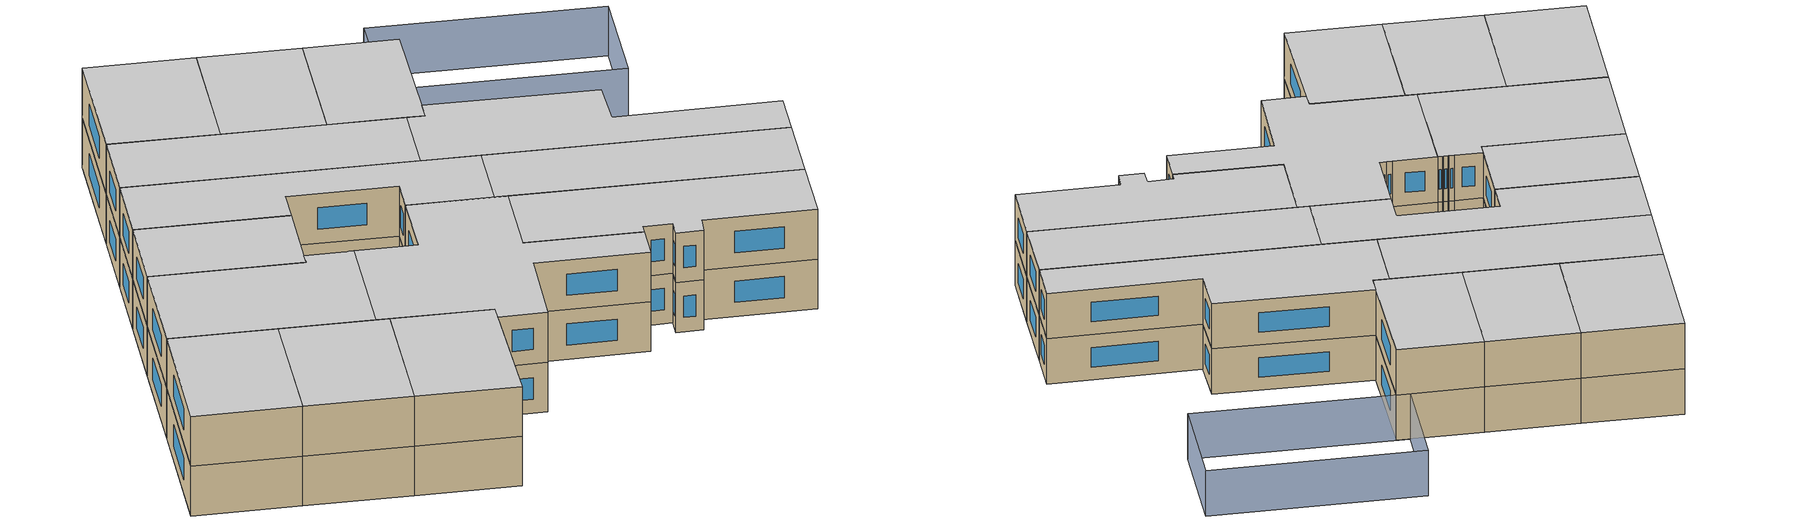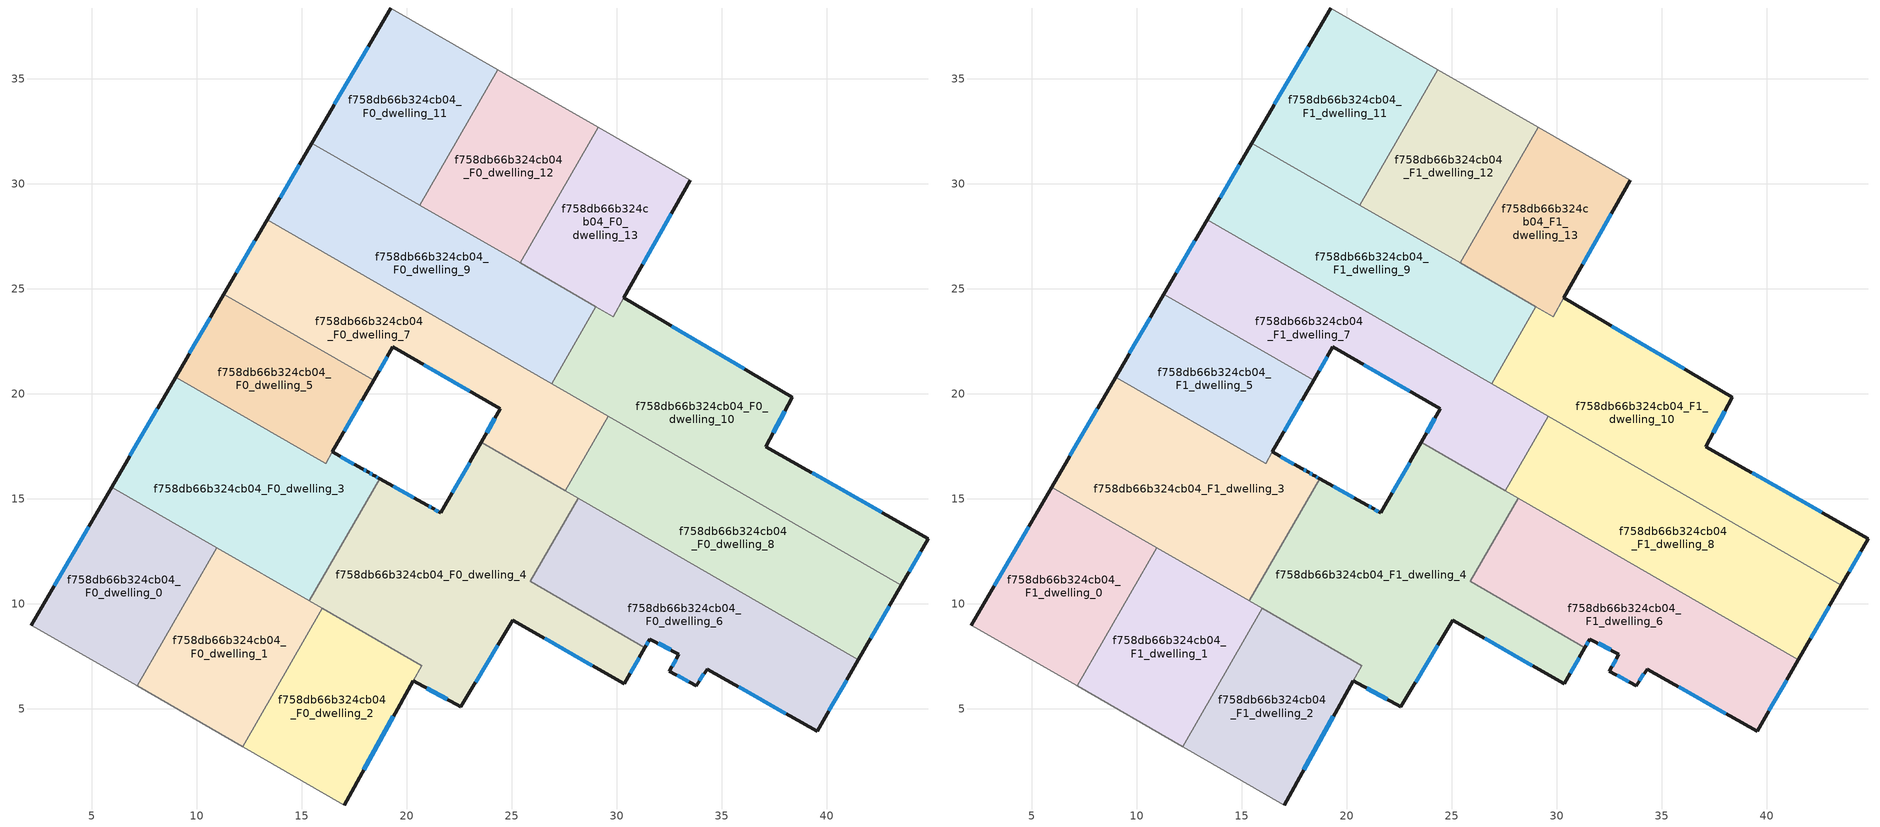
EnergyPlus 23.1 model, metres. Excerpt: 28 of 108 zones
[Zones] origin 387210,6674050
f758db66b324cb04_F0_dwelling_0
 floor ground (EU_floor_Construction): 10.96,12.68 7.16,6.1 2.13,9 5.95,15.56 z0
 wall outside (EU_wall_Construction): 5.95,15.56 2.13,9 z0:3
 wall to f758db66b324cb04_F0_dwelling_1 (EU_wall_Construction): 7.16,6.1 10.96,12.68 z0:3
 wall adiabatic (EU_wall_Construction): 2.13,9 7.16,6.1 z0:3
 wall to f758db66b324cb04_F0_dwelling_3 (EU_wall_Construction): 10.96,12.68 5.95,15.56 z0:3
 window (EU_Window_Construction): 4.86,13.69 3.22,10.87 z0.86:2.14
f758db66b324cb04_F0_dwelling_1
 floor ground (EU_floor_Construction): 15.97,9.79 12.19,3.21 7.16,6.1 10.96,12.68 z0
 wall to f758db66b324cb04_F0_dwelling_2 (EU_wall_Construction): 12.19,3.21 15.97,9.79 z0:3
 wall adiabatic (EU_wall_Construction): 7.16,6.1 12.19,3.21 z0:3
 wall to f758db66b324cb04_F0_dwelling_4 (EU_wall_Construction): 15.97,9.79 15.36,10.14 z0:3
 wall to f758db66b324cb04_F0_dwelling_3 (EU_wall_Construction): 15.36,10.14 10.96,12.68 z0:3
f758db66b324cb04_F0_dwelling_10
 floor ground (EU_floor_Construction): 38.35,19.84 37.09,17.49 44.82,13.11 43.55,10.9 26.9,20.49 29.01,24.15 29.83,23.68 30.33,24.57 z0
 wall outside (EU_wall_Construction): 43.55,10.9 44.82,13.11 37.09,17.49 38.35,19.84 30.33,24.57 z0:3
 wall to f758db66b324cb04_F0_dwelling_9 (EU_wall_Construction): 29.01,24.15 26.9,20.49 z0:3
 wall to f758db66b324cb04_F0_dwelling_13 (EU_wall_Construction): 30.33,24.57 29.83,23.68 29.01,24.15 z0:3
 wall to f758db66b324cb04_F0_dwelling_8 (EU_wall_Construction): 29.6,18.94 43.55,10.9 z0:3
 wall to f758db66b324cb04_F0_dwelling_7 (EU_wall_Construction): 26.9,20.49 29.6,18.94 z0:3
 window (EU_Window_Construction): 36.06,21.19 32.62,23.22 / 37.45,18.16 37.99,19.17 / 42.61,14.36 39.3,16.24 / 43.92,11.53 44.46,12.47 z0.86:2.14
f758db66b324cb04_F0_dwelling_11
 floor ground (EU_floor_Construction): 24.34,35.43 20.62,28.98 15.49,31.94 19.23,38.37 z0
 wall outside (EU_wall_Construction): 19.23,38.37 15.49,31.94 z0:3
 wall to f758db66b324cb04_F0_dwelling_12 (EU_wall_Construction): 20.62,28.98 24.34,35.43 z0:3
 wall adiabatic (EU_wall_Construction): 24.34,35.43 19.23,38.37 z0:3
 wall to f758db66b324cb04_F0_dwelling_9 (EU_wall_Construction): 15.49,31.94 20.62,28.98 z0:3
 window (EU_Window_Construction): 18.16,36.53 16.56,33.78 z0.86:2.14
f758db66b324cb04_F0_dwelling_12
 floor ground (EU_floor_Construction): 29.11,32.69 25.4,26.24 20.62,28.98 24.34,35.43 z0
 wall adiabatic (EU_wall_Construction): 29.11,32.69 24.34,35.43 z0:3
 wall to f758db66b324cb04_F0_dwelling_13 (EU_wall_Construction): 25.4,26.24 29.11,32.69 z0:3
 wall to f758db66b324cb04_F0_dwelling_9 (EU_wall_Construction): 20.62,28.98 25.4,26.24 z0:3
f758db66b324cb04_F0_dwelling_13
 floor ground (EU_floor_Construction): 33.49,30.17 30.33,24.57 29.83,23.68 25.4,26.24 29.11,32.69 z0
 wall outside (EU_wall_Construction): 30.34,24.58 33.49,30.17 z0:3
 wall adiabatic (EU_wall_Construction): 33.49,30.17 29.11,32.69 z0:3
 wall to f758db66b324cb04_F0_dwelling_9 (EU_wall_Construction): 25.4,26.23 29.01,24.15 z0:3
 window (EU_Window_Construction): 31.24,26.18 32.59,28.57 z0.86:2.14
f758db66b324cb04_F0_dwelling_2
 floor ground (EU_floor_Construction): 20.71,7.06 17.03,0.43 12.19,3.21 15.97,9.79 z0
 wall outside (EU_wall_Construction): 17.03,0.43 20.31,6.34 z0:3
 wall adiabatic (EU_wall_Construction): 12.19,3.21 17.03,0.43 z0:3
 wall to f758db66b324cb04_F0_dwelling_4 (EU_wall_Construction): 20.31,6.34 20.71,7.06 15.97,9.79 z0:3
 window (EU_Window_Construction): 17.96,2.12 19.37,4.65 z0.86:2.14
f758db66b324cb04_F0_dwelling_3
 floor ground (EU_floor_Construction): 16.46,17.24 17.89,16.43 18.15,16.29 18.16,16.28 18.19,16.27 18.42,16.14 18.49,16.09 18.68,15.99 18.72,15.96 15.36,10.14 5.95,15.56 9,20.8 16.14,16.68 z0
 wall outside (EU_wall_Construction): 18.72,15.96 18.68,15.99 18.49,16.09 18.42,16.14 18.19,16.27 18.16,16.28 18.15,16.29 17.89,16.43 16.46,17.24 / 9,20.8 5.95,15.56 z0:3
 wall to f758db66b324cb04_F0_dwelling_4 (EU_wall_Construction): 15.36,10.14 18.72,15.96 z0:3
 wall to f758db66b324cb04_F0_dwelling_5 (EU_wall_Construction): 16.13,16.69 9,20.8 / 16.46,17.24 16.14,16.68 z0:3
 window (EU_Window_Construction): 18.07,16.33 17.96,16.39 / 18.35,16.17 18.25,16.23 / 18.62,16.02 18.54,16.06 / 8.13,19.3 6.82,17.06 / 17.48,16.66 16.87,17.01 z0.86:2.14
f758db66b324cb04_F0_dwelling_4
 floor ground (EU_floor_Construction): 28.16,15.03 25.88,11.07 31.34,7.92 30.36,6.2 25.04,9.22 22.58,5.1 20.31,6.34 20.71,7.06 15.36,10.14 18.72,15.96 20.97,14.7 21.23,14.55 21.62,14.33 23.55,17.69 z0
 wall outside (EU_wall_Construction): 23.55,17.69 21.62,14.33 21.23,14.55 20.97,14.7 18.72,15.96 / 20.31,6.34 22.58,5.1 25.04,9.22 30.36,6.2 31.34,7.92 z0:3
 wall to f758db66b324cb04_F0_dwelling_6 (EU_wall_Construction): 31.34,7.92 25.88,11.07 28.16,15.03 z0:3
 wall to f758db66b324cb04_F0_dwelling_7 (EU_wall_Construction): 27.55,15.39 23.55,17.69 z0:3
 wall to f758db66b324cb04_F0_dwelling_8 (EU_wall_Construction): 28.16,15.03 27.55,15.39 z0:3
 window (EU_Window_Construction): 20.33,15.06 19.36,15.6 / 21.16,14.59 21.05,14.66 / 21.51,14.39 21.34,14.49 / 23,16.73 22.17,15.29 / 30.64,6.69 31.06,7.43 / 26.56,8.36 28.84,7.06 / 23.28,6.27 24.34,8.04 / 20.96,5.99 21.93,5.45 z0.86:2.14
f758db66b324cb04_F0_dwelling_5
 floor ground (EU_floor_Construction): 18.43,20.64 16.13,16.69 9,20.8 11.3,24.75 z0
 wall outside (EU_wall_Construction): 11.3,24.75 9,20.8 / 16.46,17.24 18.43,20.64 z0:3
 wall to f758db66b324cb04_F0_dwelling_7 (EU_wall_Construction): 18.43,20.64 11.3,24.75 z0:3
 window (EU_Window_Construction): 10.64,23.62 9.66,21.93 / 17.02,18.21 17.86,19.67 z0.86:2.14
f758db66b324cb04_F0_dwelling_6
 floor ground (EU_floor_Construction): 41.51,7.35 39.54,3.94 34.3,6.9 33.78,6.11 32.5,6.79 32.95,7.61 31.57,8.33 31.34,7.92 25.88,11.07 28.16,15.03 z0
 wall outside (EU_wall_Construction): 31.34,7.92 31.57,8.33 32.95,7.61 32.5,6.79 33.78,6.11 34.3,6.9 39.54,3.94 41.51,7.35 z0:3
 wall to f758db66b324cb04_F0_dwelling_8 (EU_wall_Construction): 41.51,7.35 28.16,15.03 z0:3
 window (EU_Window_Construction): 31.97,8.12 32.56,7.82 / 31.41,8.04 31.51,8.21 / 40.1,4.91 40.94,6.37 / 35.8,6.05 38.04,4.78 / 33.93,6.33 34.15,6.67 / 32.87,6.6 33.42,6.3 / 32.82,7.38 32.63,7.03 z0.86:2.14
f758db66b324cb04_F0_dwelling_7
 floor ground (EU_floor_Construction): 29.6,18.94 27.55,15.39 23.55,17.69 24.46,19.29 19.34,22.23 18.43,20.64 11.3,24.75 13.36,28.29 z0
 wall outside (EU_wall_Construction): 18.43,20.64 19.34,22.23 24.46,19.29 23.55,17.69 / 13.36,28.29 11.3,24.75 z0:3
 wall to f758db66b324cb04_F0_dwelling_8 (EU_wall_Construction): 27.55,15.39 29.6,18.94 z0:3
 wall to f758db66b324cb04_F0_dwelling_9 (EU_wall_Construction): 26.9,20.49 13.36,28.29 z0:3
 window (EU_Window_Construction): 18.69,21.1 19.08,21.78 / 12.77,27.28 11.89,25.76 / 24.2,18.83 23.81,18.15 / 20.81,21.39 23,20.13 z0.86:2.14
f758db66b324cb04_F0_dwelling_8
 floor ground (EU_floor_Construction): 43.55,10.9 41.51,7.35 27.55,15.39 29.6,18.94 z0
 wall outside (EU_wall_Construction): 41.51,7.35 43.55,10.9 z0:3
 window (EU_Window_Construction): 42.09,8.36 42.97,9.88 z0.86:2.14
f758db66b324cb04_F0_dwelling_9
 floor ground (EU_floor_Construction): 29.01,24.15 26.9,20.49 13.36,28.29 15.49,31.94 z0
 wall outside (EU_wall_Construction): 15.49,31.94 13.36,28.29 z0:3
 window (EU_Window_Construction): 14.88,30.9 13.97,29.33 z0.86:2.14
f758db66b324cb04_F1_dwelling_0
 floor to f758db66b324cb04_F0_dwelling_0 (EU_floor_Construction): 10.96,12.68 7.16,6.1 2.13,9 5.95,15.56 z3
 wall outside (EU_wall_Construction): 5.95,15.56 2.13,9 z3:6
 wall to f758db66b324cb04_F1_dwelling_1 (EU_wall_Construction): 7.16,6.1 10.96,12.68 z3:6
 wall adiabatic (EU_wall_Construction): 2.13,9 7.16,6.1 z3:6
 wall to f758db66b324cb04_F1_dwelling_3 (EU_wall_Construction): 10.96,12.68 5.95,15.56 z3:6
 window (EU_Window_Construction): 4.86,13.69 3.22,10.87 z3.86:5.14
 ceiling to f758db66b324cb04_F2_dwelling_0 (EU_floor_Construction): 7.16,6.1 10.96,12.68 5.95,15.56 2.13,9 z6
f758db66b324cb04_F1_dwelling_1
 floor to f758db66b324cb04_F0_dwelling_1 (EU_floor_Construction): 15.97,9.79 12.19,3.21 7.16,6.1 10.96,12.68 z3
 wall to f758db66b324cb04_F1_dwelling_2 (EU_wall_Construction): 12.19,3.21 15.97,9.79 z3:6
 wall adiabatic (EU_wall_Construction): 7.16,6.1 12.19,3.21 z3:6
 wall to f758db66b324cb04_F1_dwelling_4 (EU_wall_Construction): 15.97,9.79 15.36,10.14 z3:6
 wall to f758db66b324cb04_F1_dwelling_3 (EU_wall_Construction): 15.36,10.14 10.96,12.68 z3:6
 ceiling to f758db66b324cb04_F2_dwelling_1 (EU_floor_Construction): 12.19,3.21 15.97,9.79 10.96,12.68 7.16,6.1 z6
f758db66b324cb04_F1_dwelling_10
 floor to f758db66b324cb04_F0_dwelling_10 (EU_floor_Construction): 38.35,19.84 37.09,17.49 44.82,13.11 43.55,10.9 26.9,20.49 29.01,24.15 29.83,23.68 30.33,24.57 z3
 wall outside (EU_wall_Construction): 43.55,10.9 44.82,13.11 37.09,17.49 38.35,19.84 30.33,24.57 z3:6
 wall to f758db66b324cb04_F1_dwelling_9 (EU_wall_Construction): 29.01,24.15 26.9,20.49 z3:6
 wall to f758db66b324cb04_F1_dwelling_13 (EU_wall_Construction): 30.33,24.57 29.83,23.68 29.01,24.15 z3:6
 wall to f758db66b324cb04_F1_dwelling_8 (EU_wall_Construction): 29.6,18.94 43.55,10.9 z3:6
 wall to f758db66b324cb04_F1_dwelling_7 (EU_wall_Construction): 26.9,20.49 29.6,18.94 z3:6
 window (EU_Window_Construction): 36.06,21.19 32.62,23.22 / 37.45,18.16 37.99,19.17 / 42.61,14.36 39.3,16.24 / 43.92,11.53 44.46,12.47 z3.86:5.14
 ceiling to f758db66b324cb04_F2_dwelling_10 (EU_floor_Construction): 43.55,10.9 44.82,13.11 37.09,17.49 38.35,19.84 30.33,24.57 29.83,23.68 29.01,24.15 26.9,20.49 z6
f758db66b324cb04_F1_dwelling_11
 floor to f758db66b324cb04_F0_dwelling_11 (EU_floor_Construction): 24.34,35.43 20.62,28.98 15.49,31.94 19.23,38.37 z3
 wall outside (EU_wall_Construction): 19.23,38.37 15.49,31.94 z3:6
 wall to f758db66b324cb04_F1_dwelling_12 (EU_wall_Construction): 20.62,28.98 24.34,35.43 z3:6
 wall adiabatic (EU_wall_Construction): 24.34,35.43 19.23,38.37 z3:6
 wall to f758db66b324cb04_F1_dwelling_9 (EU_wall_Construction): 15.49,31.94 20.62,28.98 z3:6
 window (EU_Window_Construction): 18.16,36.53 16.56,33.78 z3.86:5.14
 ceiling to f758db66b324cb04_F2_dwelling_11 (EU_floor_Construction): 20.62,28.98 24.34,35.43 19.23,38.37 15.49,31.94 z6
f758db66b324cb04_F1_dwelling_12
 floor to f758db66b324cb04_F0_dwelling_12 (EU_floor_Construction): 29.11,32.69 25.4,26.24 20.62,28.98 24.34,35.43 z3
 wall adiabatic (EU_wall_Construction): 29.11,32.69 24.34,35.43 z3:6
 wall to f758db66b324cb04_F1_dwelling_13 (EU_wall_Construction): 25.4,26.24 29.11,32.69 z3:6
 wall to f758db66b324cb04_F1_dwelling_9 (EU_wall_Construction): 20.62,28.98 25.4,26.24 z3:6
 ceiling to f758db66b324cb04_F2_dwelling_12 (EU_floor_Construction): 25.4,26.24 29.11,32.69 24.34,35.43 20.62,28.98 z6
f758db66b324cb04_F1_dwelling_13
 floor to f758db66b324cb04_F0_dwelling_13 (EU_floor_Construction): 33.49,30.17 30.33,24.57 29.83,23.68 25.4,26.24 29.11,32.69 z3
 wall outside (EU_wall_Construction): 30.34,24.58 33.49,30.17 z3:6
 wall adiabatic (EU_wall_Construction): 33.49,30.17 29.11,32.69 z3:6
 wall to f758db66b324cb04_F1_dwelling_9 (EU_wall_Construction): 25.4,26.23 29.01,24.15 z3:6
 window (EU_Window_Construction): 31.24,26.18 32.59,28.57 z3.86:5.14
 ceiling to f758db66b324cb04_F2_dwelling_13 (EU_floor_Construction): 30.33,24.57 33.49,30.17 29.11,32.69 25.4,26.24 29.83,23.68 z6
f758db66b324cb04_F1_dwelling_2
 floor to f758db66b324cb04_F0_dwelling_2 (EU_floor_Construction): 20.71,7.06 17.03,0.43 12.19,3.21 15.97,9.79 z3
 wall outside (EU_wall_Construction): 17.03,0.43 20.31,6.34 z3:6
 wall adiabatic (EU_wall_Construction): 12.19,3.21 17.03,0.43 z3:6
 wall to f758db66b324cb04_F1_dwelling_4 (EU_wall_Construction): 20.31,6.34 20.71,7.06 15.97,9.79 z3:6
 window (EU_Window_Construction): 17.96,2.12 19.37,4.65 z3.86:5.14
 ceiling to f758db66b324cb04_F2_dwelling_2 (EU_floor_Construction): 17.03,0.43 20.71,7.06 15.97,9.79 12.19,3.21 z6
f758db66b324cb04_F1_dwelling_3
 floor to f758db66b324cb04_F0_dwelling_3 (EU_floor_Construction): 16.46,17.24 17.89,16.43 18.15,16.29 18.16,16.28 18.19,16.27 18.42,16.14 18.49,16.09 18.68,15.99 18.72,15.96 15.36,10.14 5.95,15.56 9,20.8 16.14,16.68 z3
 wall outside (EU_wall_Construction): 18.72,15.96 18.68,15.99 18.49,16.09 18.42,16.14 18.19,16.27 18.16,16.28 18.15,16.29 17.89,16.43 16.46,17.24 / 9,20.8 5.95,15.56 z3:6
 wall to f758db66b324cb04_F1_dwelling_4 (EU_wall_Construction): 15.36,10.14 18.72,15.96 z3:6
 wall to f758db66b324cb04_F1_dwelling_5 (EU_wall_Construction): 16.13,16.69 9,20.8 / 16.46,17.24 16.14,16.68 z3:6
 window (EU_Window_Construction): 18.07,16.33 17.96,16.39 / 18.35,16.17 18.25,16.23 / 18.62,16.02 18.54,16.06 / 8.13,19.3 6.82,17.06 / 17.48,16.66 16.87,17.01 z3.86:5.14
 ceiling to f758db66b324cb04_F2_dwelling_3 (EU_floor_Construction): 15.36,10.14 18.72,15.96 18.68,15.99 18.49,16.09 18.42,16.14 18.19,16.27 18.16,16.28 18.15,16.29 17.89,16.43 16.46,17.24 16.14,16.68 9,20.8 5.95,15.56 z6
f758db66b324cb04_F1_dwelling_4
 floor to f758db66b324cb04_F0_dwelling_4 (EU_floor_Construction): 28.16,15.03 25.88,11.07 31.34,7.92 30.36,6.2 25.04,9.22 22.58,5.1 20.31,6.34 20.71,7.06 15.36,10.14 18.72,15.96 20.97,14.7 21.23,14.55 21.62,14.33 23.55,17.69 z3
 wall outside (EU_wall_Construction): 23.55,17.69 21.62,14.33 21.23,14.55 20.97,14.7 18.72,15.96 / 20.31,6.34 22.58,5.1 25.04,9.22 30.36,6.2 31.34,7.92 z3:6
 wall to f758db66b324cb04_F1_dwelling_6 (EU_wall_Construction): 31.34,7.92 25.88,11.07 28.16,15.03 z3:6
 wall to f758db66b324cb04_F1_dwelling_7 (EU_wall_Construction): 27.55,15.39 23.55,17.69 z3:6
 wall to f758db66b324cb04_F1_dwelling_8 (EU_wall_Construction): 28.16,15.03 27.55,15.39 z3:6
 window (EU_Window_Construction): 20.33,15.06 19.36,15.6 / 21.16,14.59 21.05,14.66 / 21.51,14.39 21.34,14.49 / 23,16.73 22.17,15.29 / 30.64,6.69 31.06,7.43 / 26.56,8.36 28.84,7.06 / 23.28,6.27 24.34,8.04 / 20.96,5.99 21.93,5.45 z3.86:5.14
 ceiling to f758db66b324cb04_F2_dwelling_4 (EU_floor_Construction): 30.36,6.2 31.34,7.92 25.88,11.07 28.16,15.03 23.55,17.69 21.62,14.33 21.23,14.55 20.97,14.7 18.72,15.96 15.36,10.14 20.71,7.06 20.31,6.34 22.58,5.1 25.04,9.22 z6
f758db66b324cb04_F1_dwelling_5
 floor to f758db66b324cb04_F0_dwelling_5 (EU_floor_Construction): 18.43,20.64 16.13,16.69 9,20.8 11.3,24.75 z3
 wall outside (EU_wall_Construction): 11.3,24.75 9,20.8 / 16.46,17.24 18.43,20.64 z3:6
 wall to f758db66b324cb04_F1_dwelling_7 (EU_wall_Construction): 18.43,20.64 11.3,24.75 z3:6
 window (EU_Window_Construction): 10.64,23.62 9.66,21.93 / 17.02,18.21 17.86,19.67 z3.86:5.14
 ceiling to f758db66b324cb04_F2_dwelling_5 (EU_floor_Construction): 16.13,16.69 18.43,20.64 11.3,24.75 9,20.8 z6
f758db66b324cb04_F1_dwelling_6
 floor to f758db66b324cb04_F0_dwelling_6 (EU_floor_Construction): 41.51,7.35 39.54,3.94 34.3,6.9 33.78,6.11 32.5,6.79 32.95,7.61 31.57,8.33 31.34,7.92 25.88,11.07 28.16,15.03 z3
 wall outside (EU_wall_Construction): 31.34,7.92 31.57,8.33 32.95,7.61 32.5,6.79 33.78,6.11 34.3,6.9 39.54,3.94 41.51,7.35 z3:6
 wall to f758db66b324cb04_F1_dwelling_8 (EU_wall_Construction): 41.51,7.35 28.16,15.03 z3:6
 window (EU_Window_Construction): 31.97,8.12 32.56,7.82 / 31.41,8.04 31.51,8.21 / 40.1,4.91 40.94,6.37 / 35.8,6.05 38.04,4.78 / 33.93,6.33 34.15,6.67 / 32.87,6.6 33.42,6.3 / 32.82,7.38 32.63,7.03 z3.86:5.14
 ceiling to f758db66b324cb04_F2_dwelling_6 (EU_floor_Construction): 39.54,3.94 41.51,7.35 28.16,15.03 25.88,11.07 31.34,7.92 31.57,8.33 32.95,7.61 32.5,6.79 33.78,6.11 34.3,6.9 z6
f758db66b324cb04_F1_dwelling_7
 floor to f758db66b324cb04_F0_dwelling_7 (EU_floor_Construction): 29.6,18.94 27.55,15.39 23.55,17.69 24.46,19.29 19.34,22.23 18.43,20.64 11.3,24.75 13.36,28.29 z3
 wall outside (EU_wall_Construction): 18.43,20.64 19.34,22.23 24.46,19.29 23.55,17.69 / 13.36,28.29 11.3,24.75 z3:6
 wall to f758db66b324cb04_F1_dwelling_8 (EU_wall_Construction): 27.55,15.39 29.6,18.94 z3:6
 wall to f758db66b324cb04_F1_dwelling_9 (EU_wall_Construction): 26.9,20.49 13.36,28.29 z3:6
 window (EU_Window_Construction): 18.69,21.1 19.08,21.78 / 12.77,27.28 11.89,25.76 / 24.2,18.83 23.81,18.15 / 20.81,21.39 23,20.13 z3.86:5.14
 ceiling to f758db66b324cb04_F2_dwelling_7 (EU_floor_Construction): 27.55,15.39 29.6,18.94 13.36,28.29 11.3,24.75 18.43,20.64 19.34,22.23 24.46,19.29 23.55,17.69 z6
f758db66b324cb04_F1_dwelling_8
 floor to f758db66b324cb04_F0_dwelling_8 (EU_floor_Construction): 43.55,10.9 41.51,7.35 27.55,15.39 29.6,18.94 z3
 wall outside (EU_wall_Construction): 41.51,7.35 43.55,10.9 z3:6
 window (EU_Window_Construction): 42.09,8.36 42.97,9.88 z3.86:5.14
 ceiling to f758db66b324cb04_F2_dwelling_8 (EU_floor_Construction): 41.51,7.35 43.55,10.9 29.6,18.94 27.55,15.39 z6
f758db66b324cb04_F1_dwelling_9
 floor to f758db66b324cb04_F0_dwelling_9 (EU_floor_Construction): 29.01,24.15 26.9,20.49 13.36,28.29 15.49,31.94 z3
 wall outside (EU_wall_Construction): 15.49,31.94 13.36,28.29 z3:6
 window (EU_Window_Construction): 14.88,30.9 13.97,29.33 z3.86:5.14
 ceiling to f758db66b324cb04_F2_dwelling_9 (EU_floor_Construction): 26.9,20.49 29.01,24.15 15.49,31.94 13.36,28.29 z6
shading: 43.79,24.26 32.8,30.57 / 32.8,30.57 35.83,35.85 / 35.83,35.85 46.82,29.53 / 46.82,29.53 43.79,24.26 z0:3
[Building]
EU S2 Campaign: North Axis=0; Terrain=City; Solar Distribution=FullExterior
[Site:Location]
Helsinki-Vantaa.AP: Latitude=60.317; Longitude=24.963; Time Zone=2; Elevation=54.6
[SizingPeriod:WeatherFileDays]
AnnualSizingPeriod: Begin Month=1; Begin Day of Month=1; End Month=12; End Day of Month=31; Day of Week for Start Day=Monday; Use Weather File Daylight Saving Period=No; Use Weather File Rain and Snow Indicators=No
[MATERIAL]
EU_InternalMass_Material: Roughness=MediumRough; Thickness=0.1; Conductivity=1; Density=1800; Specific Heat=900; Thermal Absorptance=0.9; Solar Absorptance=0.7; Visible Absorptance=0.7
[MATERIAL:NOMASS] Roughness=MediumRough; Thermal Absorptance=0.9; Solar Absorptance=0.7; Visible Absorptance=0.7
Name | Thermal Resistance
EU_wall_NoMass | 1.10183
EU_floor_NoMass | 1.70606
[WINDOWMATERIAL:SIMPLEGLAZINGSYSTEM]
EU_Window_SimpleGlazing: UFactor=3.11035; Solar Heat Gain Coefficient=0.8; Visible Transmittance=0.8
[CONSTRUCTION]
EU_wall_Construction: EU_wall_NoMass
EU_floor_Construction: EU_floor_NoMass
EU_Window_Construction: EU_Window_SimpleGlazing
EU_InternalMass_Construction: EU_InternalMass_Material
[ZONE] Type=1; Multiplier=1; Ceiling Height=autocalculate; Floor Area=autocalculate; Part of Total Floor Area=Yes
Name | Volume
f758db66b324cb04_F0_dwelling_0; f758db66b324cb04_F1_dwelling_0 | 131.943
f758db66b324cb04_F0_dwelling_1; f758db66b324cb04_F1_dwelling_1 | 131.944
f758db66b324cb04_F0_dwelling_10; f758db66b324cb04_F1_dwelling_10 | 225.14
f758db66b324cb04_F0_dwelling_11; f758db66b324cb04_F1_dwelling_11 | 131.93
f758db66b324cb04_F0_dwelling_12; f758db66b324cb04_F1_dwelling_12 | 123
f758db66b324cb04_F0_dwelling_13; f758db66b324cb04_F1_dwelling_13 | 113.638
f758db66b324cb04_F0_dwelling_2; f758db66b324cb04_F1_dwelling_2 | 125.719
f758db66b324cb04_F0_dwelling_3; f758db66b324cb04_F1_dwelling_3 | 202.151
f758db66b324cb04_F0_dwelling_4; f758db66b324cb04_F1_dwelling_4 | 283.129
f758db66b324cb04_F0_dwelling_5; f758db66b324cb04_F1_dwelling_5 | 112.935
f758db66b324cb04_F0_dwelling_6; f758db66b324cb04_F1_dwelling_6 | 199.551
f758db66b324cb04_F0_dwelling_7; f758db66b324cb04_F1_dwelling_7 | 197.902
f758db66b324cb04_F0_dwelling_8; f758db66b324cb04_F1_dwelling_8 | 197.915
f758db66b324cb04_F0_dwelling_9; f758db66b324cb04_F1_dwelling_9 | 197.905
[INTERNALMASS] Construction=EU_InternalMass_Construction
Name | Zone or ZoneList | Surface Area
f758db66b324cb04_F0_dwelling_0_EU_InternalMass | f758db66b324cb04_F0_dwelling_0 | 43.9811
f758db66b324cb04_F0_dwelling_1_EU_InternalMass | f758db66b324cb04_F0_dwelling_1 | 43.9812
f758db66b324cb04_F0_dwelling_2_EU_InternalMass | f758db66b324cb04_F0_dwelling_2 | 41.9057
f758db66b324cb04_F0_dwelling_3_EU_InternalMass | f758db66b324cb04_F0_dwelling_3 | 67.3828
f758db66b324cb04_F0_dwelling_4_EU_InternalMass | f758db66b324cb04_F0_dwelling_4 | 94.3786
f758db66b324cb04_F0_dwelling_5_EU_InternalMass | f758db66b324cb04_F0_dwelling_5 | 37.6555
f758db66b324cb04_F0_dwelling_6_EU_InternalMass | f758db66b324cb04_F0_dwelling_6 | 66.5179
f758db66b324cb04_F0_dwelling_7_EU_InternalMass | f758db66b324cb04_F0_dwelling_7 | 65.9674
f758db66b324cb04_F0_dwelling_8_EU_InternalMass | f758db66b324cb04_F0_dwelling_8 | 65.9716
f758db66b324cb04_F0_dwelling_9_EU_InternalMass | f758db66b324cb04_F0_dwelling_9 | 65.9682
f758db66b324cb04_F0_dwelling_10_EU_InternalMass | f758db66b324cb04_F0_dwelling_10 | 75.047
f758db66b324cb04_F0_dwelling_11_EU_InternalMass | f758db66b324cb04_F0_dwelling_11 | 43.9767
f758db66b324cb04_F0_dwelling_12_EU_InternalMass | f758db66b324cb04_F0_dwelling_12 | 41.0026
f758db66b324cb04_F0_dwelling_13_EU_InternalMass | f758db66b324cb04_F0_dwelling_13 | 37.8789
f758db66b324cb04_F1_dwelling_0_EU_InternalMass | f758db66b324cb04_F1_dwelling_0 | 43.9811
f758db66b324cb04_F1_dwelling_1_EU_InternalMass | f758db66b324cb04_F1_dwelling_1 | 43.9812
f758db66b324cb04_F1_dwelling_2_EU_InternalMass | f758db66b324cb04_F1_dwelling_2 | 41.9057
f758db66b324cb04_F1_dwelling_3_EU_InternalMass | f758db66b324cb04_F1_dwelling_3 | 67.3828
f758db66b324cb04_F1_dwelling_4_EU_InternalMass | f758db66b324cb04_F1_dwelling_4 | 94.3786
f758db66b324cb04_F1_dwelling_5_EU_InternalMass | f758db66b324cb04_F1_dwelling_5 | 37.6555
f758db66b324cb04_F1_dwelling_6_EU_InternalMass | f758db66b324cb04_F1_dwelling_6 | 66.5179
f758db66b324cb04_F1_dwelling_7_EU_InternalMass | f758db66b324cb04_F1_dwelling_7 | 65.9674
f758db66b324cb04_F1_dwelling_8_EU_InternalMass | f758db66b324cb04_F1_dwelling_8 | 65.9716
f758db66b324cb04_F1_dwelling_9_EU_InternalMass | f758db66b324cb04_F1_dwelling_9 | 65.9682
f758db66b324cb04_F1_dwelling_10_EU_InternalMass | f758db66b324cb04_F1_dwelling_10 | 75.047
f758db66b324cb04_F1_dwelling_11_EU_InternalMass | f758db66b324cb04_F1_dwelling_11 | 43.9767
f758db66b324cb04_F1_dwelling_12_EU_InternalMass | f758db66b324cb04_F1_dwelling_12 | 41.0026
f758db66b324cb04_F1_dwelling_13_EU_InternalMass | f758db66b324cb04_F1_dwelling_13 | 37.8789
[OTHEREQUIPMENT] Fuel Type=Electricity; Design Level Calculation Method=Watts/Area; Power per Zone Floor Area=1; Fraction Latent=0; Fraction Radiant=0; Fraction Lost=0; Carbon Dioxide Generation Rate=0; EndUse Subcategory=EU_Step8_InternalGains
Name | Zone or ZoneList or Space or SpaceList | Schedule
EU_Step8_InternalGain_f758db66b324cb04_F0_dwelling_0_f000 | f758db66b324cb04_F0_dwelling_0 | EU_Step8_GainSchedule_f758db66b324cb04_F0_dwelling_0_f000
EU_Step8_InternalGain_f758db66b324cb04_F0_dwelling_1_f000 | f758db66b324cb04_F0_dwelling_1 | EU_Step8_GainSchedule_f758db66b324cb04_F0_dwelling_1_f000
EU_Step8_InternalGain_f758db66b324cb04_F0_dwelling_2_f000 | f758db66b324cb04_F0_dwelling_2 | EU_Step8_GainSchedule_f758db66b324cb04_F0_dwelling_2_f000
EU_Step8_InternalGain_f758db66b324cb04_F0_dwelling_3_f000 | f758db66b324cb04_F0_dwelling_3 | EU_Step8_GainSchedule_f758db66b324cb04_F0_dwelling_3_f000
EU_Step8_InternalGain_f758db66b324cb04_F0_dwelling_4_f000 | f758db66b324cb04_F0_dwelling_4 | EU_Step8_GainSchedule_f758db66b324cb04_F0_dwelling_4_f000
EU_Step8_InternalGain_f758db66b324cb04_F0_dwelling_5_f000 | f758db66b324cb04_F0_dwelling_5 | EU_Step8_GainSchedule_f758db66b324cb04_F0_dwelling_5_f000
EU_Step8_InternalGain_f758db66b324cb04_F0_dwelling_6_f000 | f758db66b324cb04_F0_dwelling_6 | EU_Step8_GainSchedule_f758db66b324cb04_F0_dwelling_6_f000
EU_Step8_InternalGain_f758db66b324cb04_F0_dwelling_7_f000 | f758db66b324cb04_F0_dwelling_7 | EU_Step8_GainSchedule_f758db66b324cb04_F0_dwelling_7_f000
EU_Step8_InternalGain_f758db66b324cb04_F0_dwelling_8_f000 | f758db66b324cb04_F0_dwelling_8 | EU_Step8_GainSchedule_f758db66b324cb04_F0_dwelling_8_f000
EU_Step8_InternalGain_f758db66b324cb04_F0_dwelling_9_f000 | f758db66b324cb04_F0_dwelling_9 | EU_Step8_GainSchedule_f758db66b324cb04_F0_dwelling_9_f000
EU_Step8_InternalGain_f758db66b324cb04_F0_dwelling_10_f000 | f758db66b324cb04_F0_dwelling_10 | EU_Step8_GainSchedule_f758db66b324cb04_F0_dwelling_10_f000
EU_Step8_InternalGain_f758db66b324cb04_F0_dwelling_11_f000 | f758db66b324cb04_F0_dwelling_11 | EU_Step8_GainSchedule_f758db66b324cb04_F0_dwelling_11_f000
EU_Step8_InternalGain_f758db66b324cb04_F0_dwelling_12_f000 | f758db66b324cb04_F0_dwelling_12 | EU_Step8_GainSchedule_f758db66b324cb04_F0_dwelling_12_f000
EU_Step8_InternalGain_f758db66b324cb04_F0_dwelling_13_f000 | f758db66b324cb04_F0_dwelling_13 | EU_Step8_GainSchedule_f758db66b324cb04_F0_dwelling_13_f000
EU_Step8_InternalGain_f758db66b324cb04_F1_dwelling_0_f000 | f758db66b324cb04_F1_dwelling_0 | EU_Step8_GainSchedule_f758db66b324cb04_F1_dwelling_0_f000
EU_Step8_InternalGain_f758db66b324cb04_F1_dwelling_1_f000 | f758db66b324cb04_F1_dwelling_1 | EU_Step8_GainSchedule_f758db66b324cb04_F1_dwelling_1_f000
EU_Step8_InternalGain_f758db66b324cb04_F1_dwelling_2_f000 | f758db66b324cb04_F1_dwelling_2 | EU_Step8_GainSchedule_f758db66b324cb04_F1_dwelling_2_f000
EU_Step8_InternalGain_f758db66b324cb04_F1_dwelling_3_f000 | f758db66b324cb04_F1_dwelling_3 | EU_Step8_GainSchedule_f758db66b324cb04_F1_dwelling_3_f000
EU_Step8_InternalGain_f758db66b324cb04_F1_dwelling_4_f000 | f758db66b324cb04_F1_dwelling_4 | EU_Step8_GainSchedule_f758db66b324cb04_F1_dwelling_4_f000
EU_Step8_InternalGain_f758db66b324cb04_F1_dwelling_5_f000 | f758db66b324cb04_F1_dwelling_5 | EU_Step8_GainSchedule_f758db66b324cb04_F1_dwelling_5_f000
EU_Step8_InternalGain_f758db66b324cb04_F1_dwelling_6_f000 | f758db66b324cb04_F1_dwelling_6 | EU_Step8_GainSchedule_f758db66b324cb04_F1_dwelling_6_f000
EU_Step8_InternalGain_f758db66b324cb04_F1_dwelling_7_f000 | f758db66b324cb04_F1_dwelling_7 | EU_Step8_GainSchedule_f758db66b324cb04_F1_dwelling_7_f000
EU_Step8_InternalGain_f758db66b324cb04_F1_dwelling_8_f000 | f758db66b324cb04_F1_dwelling_8 | EU_Step8_GainSchedule_f758db66b324cb04_F1_dwelling_8_f000
EU_Step8_InternalGain_f758db66b324cb04_F1_dwelling_9_f000 | f758db66b324cb04_F1_dwelling_9 | EU_Step8_GainSchedule_f758db66b324cb04_F1_dwelling_9_f000
EU_Step8_InternalGain_f758db66b324cb04_F1_dwelling_10_f000 | f758db66b324cb04_F1_dwelling_10 | EU_Step8_GainSchedule_f758db66b324cb04_F1_dwelling_10_f000
EU_Step8_InternalGain_f758db66b324cb04_F1_dwelling_11_f000 | f758db66b324cb04_F1_dwelling_11 | EU_Step8_GainSchedule_f758db66b324cb04_F1_dwelling_11_f000
EU_Step8_InternalGain_f758db66b324cb04_F1_dwelling_12_f000 | f758db66b324cb04_F1_dwelling_12 | EU_Step8_GainSchedule_f758db66b324cb04_F1_dwelling_12_f000
EU_Step8_InternalGain_f758db66b324cb04_F1_dwelling_13_f000 | f758db66b324cb04_F1_dwelling_13 | EU_Step8_GainSchedule_f758db66b324cb04_F1_dwelling_13_f000
[ZONEVENTILATION:DESIGNFLOWRATE] Schedule=EU_AlwaysOn; Design Flow Rate Calculation Method=AirChanges/Hour; Air Changes per Hour=0.756316; Ventilation Type=Natural; Fan Pressure Rise=0; Fan Total Efficiency=1; Constant Term Coefficient=1; Temperature Term Coefficient=0; Velocity Term Coefficient=0; Velocity Squared Term Coefficient=0; Minimum Indoor Temperature=-100; Maximum Indoor Temperature=100; Delta Temperature=-100; Minimum Outdoor Temperature=-100; Maximum Outdoor Temperature=100; Maximum Wind Speed=40
Name | Zone or ZoneList or Space or SpaceList
EU_ConstantAir_f758db66b324cb04_F0_dwelling_0 | f758db66b324cb04_F0_dwelling_0
EU_ConstantAir_f758db66b324cb04_F0_dwelling_1 | f758db66b324cb04_F0_dwelling_1
EU_ConstantAir_f758db66b324cb04_F0_dwelling_2 | f758db66b324cb04_F0_dwelling_2
EU_ConstantAir_f758db66b324cb04_F0_dwelling_3 | f758db66b324cb04_F0_dwelling_3
EU_ConstantAir_f758db66b324cb04_F0_dwelling_4 | f758db66b324cb04_F0_dwelling_4
EU_ConstantAir_f758db66b324cb04_F0_dwelling_5 | f758db66b324cb04_F0_dwelling_5
EU_ConstantAir_f758db66b324cb04_F0_dwelling_6 | f758db66b324cb04_F0_dwelling_6
EU_ConstantAir_f758db66b324cb04_F0_dwelling_7 | f758db66b324cb04_F0_dwelling_7
EU_ConstantAir_f758db66b324cb04_F0_dwelling_8 | f758db66b324cb04_F0_dwelling_8
EU_ConstantAir_f758db66b324cb04_F0_dwelling_9 | f758db66b324cb04_F0_dwelling_9
EU_ConstantAir_f758db66b324cb04_F0_dwelling_10 | f758db66b324cb04_F0_dwelling_10
EU_ConstantAir_f758db66b324cb04_F0_dwelling_11 | f758db66b324cb04_F0_dwelling_11
EU_ConstantAir_f758db66b324cb04_F0_dwelling_12 | f758db66b324cb04_F0_dwelling_12
EU_ConstantAir_f758db66b324cb04_F0_dwelling_13 | f758db66b324cb04_F0_dwelling_13
EU_ConstantAir_f758db66b324cb04_F1_dwelling_0 | f758db66b324cb04_F1_dwelling_0
EU_ConstantAir_f758db66b324cb04_F1_dwelling_1 | f758db66b324cb04_F1_dwelling_1
EU_ConstantAir_f758db66b324cb04_F1_dwelling_2 | f758db66b324cb04_F1_dwelling_2
EU_ConstantAir_f758db66b324cb04_F1_dwelling_3 | f758db66b324cb04_F1_dwelling_3
EU_ConstantAir_f758db66b324cb04_F1_dwelling_4 | f758db66b324cb04_F1_dwelling_4
EU_ConstantAir_f758db66b324cb04_F1_dwelling_5 | f758db66b324cb04_F1_dwelling_5
EU_ConstantAir_f758db66b324cb04_F1_dwelling_6 | f758db66b324cb04_F1_dwelling_6
EU_ConstantAir_f758db66b324cb04_F1_dwelling_7 | f758db66b324cb04_F1_dwelling_7
EU_ConstantAir_f758db66b324cb04_F1_dwelling_8 | f758db66b324cb04_F1_dwelling_8
EU_ConstantAir_f758db66b324cb04_F1_dwelling_9 | f758db66b324cb04_F1_dwelling_9
EU_ConstantAir_f758db66b324cb04_F1_dwelling_10 | f758db66b324cb04_F1_dwelling_10
EU_ConstantAir_f758db66b324cb04_F1_dwelling_11 | f758db66b324cb04_F1_dwelling_11
EU_ConstantAir_f758db66b324cb04_F1_dwelling_12 | f758db66b324cb04_F1_dwelling_12
EU_ConstantAir_f758db66b324cb04_F1_dwelling_13 | f758db66b324cb04_F1_dwelling_13
[HVACTEMPLATE:THERMOSTAT] Constant Heating Setpoint=20; Constant Cooling Setpoint=50
EU_HeatOnly_f758db66b324cb04_F0_dwelling_0; EU_HeatOnly_f758db66b324cb04_F0_dwelling_1; EU_HeatOnly_f758db66b324cb04_F0_dwelling_2; EU_HeatOnly_f758db66b324cb04_F0_dwelling_3; EU_HeatOnly_f758db66b324cb04_F0_dwelling_4; EU_HeatOnly_f758db66b324cb04_F0_dwelling_5; EU_HeatOnly_f758db66b324cb04_F0_dwelling_6; EU_HeatOnly_f758db66b324cb04_F0_dwelling_7; EU_HeatOnly_f758db66b324cb04_F0_dwelling_8; EU_HeatOnly_f758db66b324cb04_F0_dwelling_9; EU_HeatOnly_f758db66b324cb04_F0_dwelling_10; EU_HeatOnly_f758db66b324cb04_F0_dwelling_11; EU_HeatOnly_f758db66b324cb04_F0_dwelling_12; EU_HeatOnly_f758db66b324cb04_F0_dwelling_13; EU_HeatOnly_f758db66b324cb04_F1_dwelling_0; EU_HeatOnly_f758db66b324cb04_F1_dwelling_1; EU_HeatOnly_f758db66b324cb04_F1_dwelling_2; EU_HeatOnly_f758db66b324cb04_F1_dwelling_3; EU_HeatOnly_f758db66b324cb04_F1_dwelling_4; EU_HeatOnly_f758db66b324cb04_F1_dwelling_5; EU_HeatOnly_f758db66b324cb04_F1_dwelling_6; EU_HeatOnly_f758db66b324cb04_F1_dwelling_7; EU_HeatOnly_f758db66b324cb04_F1_dwelling_8; EU_HeatOnly_f758db66b324cb04_F1_dwelling_9; EU_HeatOnly_f758db66b324cb04_F1_dwelling_10; EU_HeatOnly_f758db66b324cb04_F1_dwelling_11; EU_HeatOnly_f758db66b324cb04_F1_dwelling_12; EU_HeatOnly_f758db66b324cb04_F1_dwelling_13; EU_HeatOnly_f758db66b324cb04_F2_dwelling_0; EU_HeatOnly_f758db66b324cb04_F2_dwelling_1; EU_HeatOnly_f758db66b324cb04_F2_dwelling_2; EU_HeatOnly_f758db66b324cb04_F2_dwelling_3; EU_HeatOnly_f758db66b324cb04_F2_dwelling_4; EU_HeatOnly_f758db66b324cb04_F2_dwelling_5; EU_HeatOnly_f758db66b324cb04_F2_dwelling_6; EU_HeatOnly_f758db66b324cb04_F2_dwelling_7; EU_HeatOnly_f758db66b324cb04_F2_dwelling_8; EU_HeatOnly_f758db66b324cb04_F2_dwelling_9; EU_HeatOnly_f758db66b324cb04_F2_dwelling_10; EU_HeatOnly_f758db66b324cb04_F2_dwelling_11; EU_HeatOnly_f758db66b324cb04_F2_dwelling_12; EU_HeatOnly_f758db66b324cb04_F2_dwelling_13; EU_HeatOnly_f758db66b324cb04_F3_dwelling_0; EU_HeatOnly_f758db66b324cb04_F3_dwelling_1; EU_HeatOnly_f758db66b324cb04_F3_dwelling_2; EU_HeatOnly_f758db66b324cb04_F3_dwelling_3; EU_HeatOnly_f758db66b324cb04_F3_dwelling_4; EU_HeatOnly_f758db66b324cb04_F3_dwelling_5; EU_HeatOnly_f758db66b324cb04_F3_dwelling_6; EU_HeatOnly_f758db66b324cb04_F3_dwelling_7; EU_HeatOnly_f758db66b324cb04_F3_dwelling_8; EU_HeatOnly_f758db66b324cb04_F3_dwelling_9; EU_HeatOnly_f758db66b324cb04_F3_dwelling_10; EU_HeatOnly_f758db66b324cb04_F3_dwelling_11; EU_HeatOnly_f758db66b324cb04_F3_dwelling_12; EU_HeatOnly_f758db66b324cb04_F3_dwelling_13; EU_HeatOnly_f758db66b324cb04_F4_dwelling_0; EU_HeatOnly_f758db66b324cb04_F4_dwelling_1; EU_HeatOnly_f758db66b324cb04_F4_dwelling_2; EU_HeatOnly_f758db66b324cb04_F4_dwelling_3; EU_HeatOnly_f758db66b324cb04_F4_dwelling_4; EU_HeatOnly_f758db66b324cb04_F4_dwelling_5; EU_HeatOnly_f758db66b324cb04_F4_dwelling_6; EU_HeatOnly_f758db66b324cb04_F4_dwelling_7; EU_HeatOnly_f758db66b324cb04_F4_dwelling_8; EU_HeatOnly_f758db66b324cb04_F4_dwelling_9; EU_HeatOnly_f758db66b324cb04_F4_dwelling_10; EU_HeatOnly_f758db66b324cb04_F4_dwelling_11; EU_HeatOnly_f758db66b324cb04_F4_dwelling_12; EU_HeatOnly_f758db66b324cb04_F5_dwelling_0; EU_HeatOnly_f758db66b324cb04_F5_dwelling_1; EU_HeatOnly_f758db66b324cb04_F5_dwelling_2; EU_HeatOnly_f758db66b324cb04_F5_dwelling_3; EU_HeatOnly_f758db66b324cb04_F5_dwelling_4; EU_HeatOnly_f758db66b324cb04_F5_dwelling_5; EU_HeatOnly_f758db66b324cb04_F5_dwelling_6; EU_HeatOnly_f758db66b324cb04_F5_dwelling_7; EU_HeatOnly_f758db66b324cb04_F5_dwelling_8; EU_HeatOnly_f758db66b324cb04_F5_dwelling_9; EU_HeatOnly_f758db66b324cb04_F5_dwelling_10; EU_HeatOnly_f758db66b324cb04_F5_dwelling_11; EU_HeatOnly_f758db66b324cb04_F5_dwelling_12; EU_HeatOnly_f758db66b324cb04_F6_dwelling_0
[HVACTEMPLATE:ZONE:IDEALLOADSAIRSYSTEM] System Availability Schedule=EU_AlwaysOn; Maximum Heating Supply Air Temperature=50; Minimum Cooling Supply Air Temperature=13; Maximum Heating Supply Air Humidity Ratio=0.0156; Minimum Cooling Supply Air Humidity Ratio=0.0077; Heating Limit=NoLimit; Cooling Limit=NoLimit; Heating Availability Schedule=EU_AlwaysOn; Cooling Availability Schedule=EU_CoolingOff; Dehumidification Control Type=ConstantSensibleHeatRatio; Cooling Sensible Heat Ratio=0.7; Dehumidification Setpoint=60; Humidification Control Type=None; Humidification Setpoint=30; Outdoor Air Method=None; Outdoor Air Flow Rate per Person=0.00944; Outdoor Air Flow Rate per Zone Floor Area=0; Outdoor Air Flow Rate per Zone=0; Demand Controlled Ventilation Type=None; Outdoor Air Economizer Type=NoEconomizer; Heat Recovery Type=None; Sensible Heat Recovery Effectiveness=0.7; Latent Heat Recovery Effectiveness=0.65
Name | Template Thermostat
f758db66b324cb04_F0_dwelling_0 | EU_HeatOnly_f758db66b324cb04_F0_dwelling_0
f758db66b324cb04_F0_dwelling_1 | EU_HeatOnly_f758db66b324cb04_F0_dwelling_1
f758db66b324cb04_F0_dwelling_2 | EU_HeatOnly_f758db66b324cb04_F0_dwelling_2
f758db66b324cb04_F0_dwelling_3 | EU_HeatOnly_f758db66b324cb04_F0_dwelling_3
f758db66b324cb04_F0_dwelling_4 | EU_HeatOnly_f758db66b324cb04_F0_dwelling_4
f758db66b324cb04_F0_dwelling_5 | EU_HeatOnly_f758db66b324cb04_F0_dwelling_5
f758db66b324cb04_F0_dwelling_6 | EU_HeatOnly_f758db66b324cb04_F0_dwelling_6
f758db66b324cb04_F0_dwelling_7 | EU_HeatOnly_f758db66b324cb04_F0_dwelling_7
f758db66b324cb04_F0_dwelling_8 | EU_HeatOnly_f758db66b324cb04_F0_dwelling_8
f758db66b324cb04_F0_dwelling_9 | EU_HeatOnly_f758db66b324cb04_F0_dwelling_9
f758db66b324cb04_F0_dwelling_10 | EU_HeatOnly_f758db66b324cb04_F0_dwelling_10
f758db66b324cb04_F0_dwelling_11 | EU_HeatOnly_f758db66b324cb04_F0_dwelling_11
f758db66b324cb04_F0_dwelling_12 | EU_HeatOnly_f758db66b324cb04_F0_dwelling_12
f758db66b324cb04_F0_dwelling_13 | EU_HeatOnly_f758db66b324cb04_F0_dwelling_13
f758db66b324cb04_F1_dwelling_0 | EU_HeatOnly_f758db66b324cb04_F1_dwelling_0
f758db66b324cb04_F1_dwelling_1 | EU_HeatOnly_f758db66b324cb04_F1_dwelling_1
f758db66b324cb04_F1_dwelling_2 | EU_HeatOnly_f758db66b324cb04_F1_dwelling_2
f758db66b324cb04_F1_dwelling_3 | EU_HeatOnly_f758db66b324cb04_F1_dwelling_3
f758db66b324cb04_F1_dwelling_4 | EU_HeatOnly_f758db66b324cb04_F1_dwelling_4
f758db66b324cb04_F1_dwelling_5 | EU_HeatOnly_f758db66b324cb04_F1_dwelling_5
f758db66b324cb04_F1_dwelling_6 | EU_HeatOnly_f758db66b324cb04_F1_dwelling_6
f758db66b324cb04_F1_dwelling_7 | EU_HeatOnly_f758db66b324cb04_F1_dwelling_7
f758db66b324cb04_F1_dwelling_8 | EU_HeatOnly_f758db66b324cb04_F1_dwelling_8
f758db66b324cb04_F1_dwelling_9 | EU_HeatOnly_f758db66b324cb04_F1_dwelling_9
f758db66b324cb04_F1_dwelling_10 | EU_HeatOnly_f758db66b324cb04_F1_dwelling_10
f758db66b324cb04_F1_dwelling_11 | EU_HeatOnly_f758db66b324cb04_F1_dwelling_11
f758db66b324cb04_F1_dwelling_12 | EU_HeatOnly_f758db66b324cb04_F1_dwelling_12
f758db66b324cb04_F1_dwelling_13 | EU_HeatOnly_f758db66b324cb04_F1_dwelling_13
[SIZING:ZONE] Zone Cooling Design Supply Air Temperature Input Method=SupplyAirTemperature; Zone Cooling Design Supply Air Temperature=13; Zone Heating Design Supply Air Temperature Input Method=SupplyAirTemperature; Zone Heating Design Supply Air Temperature=50; Zone Cooling Design Supply Air Humidity Ratio=0.008; Zone Heating Design Supply Air Humidity Ratio=0.008; Cooling Design Air Flow Method=DesignDay; Cooling Design Air Flow Rate=0; Cooling Minimum Air Flow per Zone Floor Area=0.000762; Cooling Minimum Air Flow=0; Cooling Minimum Air Flow Fraction=0.2; Heating Design Air Flow Method=DesignDay; Heating Design Air Flow Rate=0; Heating Maximum Air Flow per Zone Floor Area=0.002032; Heating Maximum Air Flow=0.141576; Heating Maximum Air Flow Fraction=0.3; Account for Dedicated Outdoor Air System=No; Dedicated Outdoor Air System Control Strategy=NeutralSupplyAir; Dedicated Outdoor Air Low Setpoint Temperature for Design=autosize; Dedicated Outdoor Air High Setpoint Temperature for Design=autosize; Zone Load Sizing Method=Sensible Load Only No Latent Load; Zone Latent Cooling Design Supply Air Humidity Ratio Input Method=HumidityRatioDifference; Zone Cooling Design Supply Air Humidity Ratio Difference=0.005; Zone Latent Heating Design Supply Air Humidity Ratio Input Method=HumidityRatioDifference; Zone Humidification Design Supply Air Humidity Ratio Difference=0.005
f758db66b324cb04_F0_dwelling_0; f758db66b324cb04_F0_dwelling_1; f758db66b324cb04_F0_dwelling_2; f758db66b324cb04_F0_dwelling_3; f758db66b324cb04_F0_dwelling_4; f758db66b324cb04_F0_dwelling_5; f758db66b324cb04_F0_dwelling_6; f758db66b324cb04_F0_dwelling_7; f758db66b324cb04_F0_dwelling_8; f758db66b324cb04_F0_dwelling_9; f758db66b324cb04_F0_dwelling_10; f758db66b324cb04_F0_dwelling_11; f758db66b324cb04_F0_dwelling_12; f758db66b324cb04_F0_dwelling_13; f758db66b324cb04_F1_dwelling_0; f758db66b324cb04_F1_dwelling_1; f758db66b324cb04_F1_dwelling_2; f758db66b324cb04_F1_dwelling_3; f758db66b324cb04_F1_dwelling_4; f758db66b324cb04_F1_dwelling_5; f758db66b324cb04_F1_dwelling_6; f758db66b324cb04_F1_dwelling_7; f758db66b324cb04_F1_dwelling_8; f758db66b324cb04_F1_dwelling_9; f758db66b324cb04_F1_dwelling_10; f758db66b324cb04_F1_dwelling_11; f758db66b324cb04_F1_dwelling_12; f758db66b324cb04_F1_dwelling_13
[SCHEDULE:CONSTANT]
Name | Hourly Value
EU_AlwaysOn | 1
EU_CoolingOff | 0
[SCHEDULE:FILE] Column Number=1; Rows to Skip at Top=0; Number of Hours of Data=8760; Column Separator=Comma; Interpolate to Timestep=No; Minutes per Item=60; Adjust Schedule for Daylight Savings=Yes
Name | File
EU_Step8_GainSchedule_f758db66b324cb04_F0_dwelling_0_f000 | ../../schedules/f758db66b324cb04/f758db66b324cb04_F0_dwelling_0_f000_gain.csv
EU_Step8_GainSchedule_f758db66b324cb04_F0_dwelling_1_f000 | ../../schedules/f758db66b324cb04/f758db66b324cb04_F0_dwelling_1_f000_gain.csv
EU_Step8_GainSchedule_f758db66b324cb04_F0_dwelling_2_f000 | ../../schedules/f758db66b324cb04/f758db66b324cb04_F0_dwelling_2_f000_gain.csv
EU_Step8_GainSchedule_f758db66b324cb04_F0_dwelling_3_f000 | ../../schedules/f758db66b324cb04/f758db66b324cb04_F0_dwelling_3_f000_gain.csv
EU_Step8_GainSchedule_f758db66b324cb04_F0_dwelling_4_f000 | ../../schedules/f758db66b324cb04/f758db66b324cb04_F0_dwelling_4_f000_gain.csv
EU_Step8_GainSchedule_f758db66b324cb04_F0_dwelling_5_f000 | ../../schedules/f758db66b324cb04/f758db66b324cb04_F0_dwelling_5_f000_gain.csv
EU_Step8_GainSchedule_f758db66b324cb04_F0_dwelling_6_f000 | ../../schedules/f758db66b324cb04/f758db66b324cb04_F0_dwelling_6_f000_gain.csv
EU_Step8_GainSchedule_f758db66b324cb04_F0_dwelling_7_f000 | ../../schedules/f758db66b324cb04/f758db66b324cb04_F0_dwelling_7_f000_gain.csv
EU_Step8_GainSchedule_f758db66b324cb04_F0_dwelling_8_f000 | ../../schedules/f758db66b324cb04/f758db66b324cb04_F0_dwelling_8_f000_gain.csv
EU_Step8_GainSchedule_f758db66b324cb04_F0_dwelling_9_f000 | ../../schedules/f758db66b324cb04/f758db66b324cb04_F0_dwelling_9_f000_gain.csv
EU_Step8_GainSchedule_f758db66b324cb04_F0_dwelling_10_f000 | ../../schedules/f758db66b324cb04/f758db66b324cb04_F0_dwelling_10_f000_gain.csv
EU_Step8_GainSchedule_f758db66b324cb04_F0_dwelling_11_f000 | ../../schedules/f758db66b324cb04/f758db66b324cb04_F0_dwelling_11_f000_gain.csv
EU_Step8_GainSchedule_f758db66b324cb04_F0_dwelling_12_f000 | ../../schedules/f758db66b324cb04/f758db66b324cb04_F0_dwelling_12_f000_gain.csv
EU_Step8_GainSchedule_f758db66b324cb04_F0_dwelling_13_f000 | ../../schedules/f758db66b324cb04/f758db66b324cb04_F0_dwelling_13_f000_gain.csv
EU_Step8_GainSchedule_f758db66b324cb04_F1_dwelling_0_f000 | ../../schedules/f758db66b324cb04/f758db66b324cb04_F1_dwelling_0_f000_gain.csv
EU_Step8_GainSchedule_f758db66b324cb04_F1_dwelling_1_f000 | ../../schedules/f758db66b324cb04/f758db66b324cb04_F1_dwelling_1_f000_gain.csv
EU_Step8_GainSchedule_f758db66b324cb04_F1_dwelling_2_f000 | ../../schedules/f758db66b324cb04/f758db66b324cb04_F1_dwelling_2_f000_gain.csv
EU_Step8_GainSchedule_f758db66b324cb04_F1_dwelling_3_f000 | ../../schedules/f758db66b324cb04/f758db66b324cb04_F1_dwelling_3_f000_gain.csv
EU_Step8_GainSchedule_f758db66b324cb04_F1_dwelling_4_f000 | ../../schedules/f758db66b324cb04/f758db66b324cb04_F1_dwelling_4_f000_gain.csv
EU_Step8_GainSchedule_f758db66b324cb04_F1_dwelling_5_f000 | ../../schedules/f758db66b324cb04/f758db66b324cb04_F1_dwelling_5_f000_gain.csv
EU_Step8_GainSchedule_f758db66b324cb04_F1_dwelling_6_f000 | ../../schedules/f758db66b324cb04/f758db66b324cb04_F1_dwelling_6_f000_gain.csv
EU_Step8_GainSchedule_f758db66b324cb04_F1_dwelling_7_f000 | ../../schedules/f758db66b324cb04/f758db66b324cb04_F1_dwelling_7_f000_gain.csv
EU_Step8_GainSchedule_f758db66b324cb04_F1_dwelling_8_f000 | ../../schedules/f758db66b324cb04/f758db66b324cb04_F1_dwelling_8_f000_gain.csv
EU_Step8_GainSchedule_f758db66b324cb04_F1_dwelling_9_f000 | ../../schedules/f758db66b324cb04/f758db66b324cb04_F1_dwelling_9_f000_gain.csv
EU_Step8_GainSchedule_f758db66b324cb04_F1_dwelling_10_f000 | ../../schedules/f758db66b324cb04/f758db66b324cb04_F1_dwelling_10_f000_gain.csv
EU_Step8_GainSchedule_f758db66b324cb04_F1_dwelling_11_f000 | ../../schedules/f758db66b324cb04/f758db66b324cb04_F1_dwelling_11_f000_gain.csv
EU_Step8_GainSchedule_f758db66b324cb04_F1_dwelling_12_f000 | ../../schedules/f758db66b324cb04/f758db66b324cb04_F1_dwelling_12_f000_gain.csv
EU_Step8_GainSchedule_f758db66b324cb04_F1_dwelling_13_f000 | ../../schedules/f758db66b324cb04/f758db66b324cb04_F1_dwelling_13_f000_gain.csv
